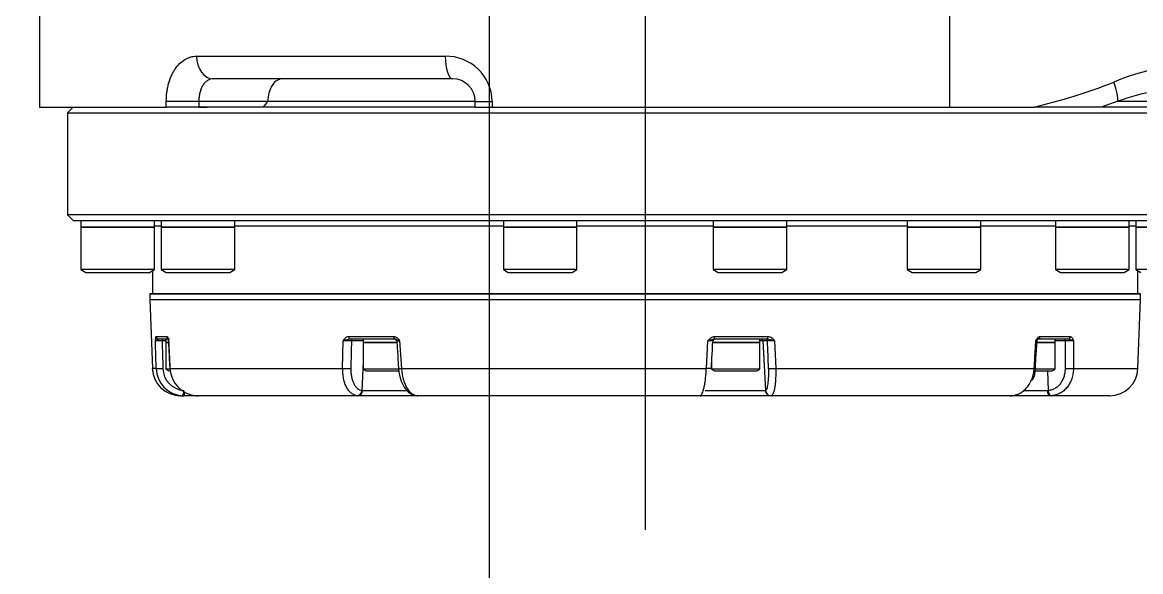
# Model space of a CAD drawing. Header units: millimetres. Extents: x 10462777 to 22643323, y 453826 to 1389191.
# Drawn here: x 11308216.1 to 11308416.8, y 583262.6 to 583361.3 of the extents above; entities that cross this region are included whole.
import ezdxf

# ---------------------------------------------------------------- set-up
doc = ezdxf.new("R2010")
doc.units = ezdxf.units.MM
doc.header["$LTSCALE"] = 200
doc.header["$MEASUREMENT"] = 0
doc.linetypes.add('CENTER2', pattern=[1.125, 0.75, -0.125, 0.125, -0.125])
doc.linetypes.add('PHANTOM', pattern=[2.5, 1.25, -0.25, 0.25, -0.25, 0.25, -0.25])
doc.layers.get('0').update_dxf_attribs({"linetype": 'CONTINUOUS'})
for name, color, linetype in [('$DDT_AUDIT_GENERATED_(276)', 7, 'CONTINUOUS'), ('2', 2, 'CONTINUOUS'), ('A290-7324-X542', 7, 'CONTINUOUS'), ('A290-7329-X511', 7, 'CONTINUOUS'), ('A290-7329-X512', 7, 'CONTINUOUS'), ('DV1_DEFAULT', 7, 'CONTINUOUS'), ('LIBRL_A6-BA-5X16', 7, 'CONTINUOUS'), ('LIBRL_A6-BA-8X35', 7, 'CONTINUOUS'), ('LIBRL_A97L-0001-', 7, 'CONTINUOUS')]:
    doc.layers.add(name, color=color, linetype=linetype)
doc.layers.add('LAYOUT', color=8, linetype='CONTINUOUS', lineweight=25)

# ---------------------------------------------------------------- blocks, each defined once
blk = doc.blocks.new('r710ic')
at = {"layer": 'LAYOUT', "color": 3}
blk.add_circle((272041.37, 104232.63), 2050.12, dxfattribs=at)
blk = doc.blocks.new('A$C7DA30AB0')
at = {"layer": '$DDT_AUDIT_GENERATED_(276)', "color": 7, "linetype": 'Continuous', "ltscale": 25.4}
for p, q in [((4612.98, 2938.61, 0), (4575.75, 2938.61, 0)), ((4540.84, 2937.59, 0), (4539.83, 2936.58, 0)), ((4539.83, 2936.58, 0), (4747.09, 2936.58, 0)), ((4539.83, 2936.58, 0), (4539.83, 2918.29, 0)), ((4612.99, 2937.59, 0), (4563.36, 2937.59, 0)), ((4539.83, 2918.29, 0), (4540.84, 2917.27, 0)), ((4747.09, 2918.29, 0), (4539.83, 2918.29, 0)), ((4540.84, 2917.27, 0), (4542.19, 2917.27, 0)), ((4543.36, 2917.27, 0), (4743.56, 2917.27, 0)), ((4555.4, 2916.26, 0), (4556.6, 2916.26, 0)), ((4569.81, 2916.26, 0), (4618.03, 2916.26, 0)), ((4631.23, 2916.26, 0), (4655.69, 2916.26, 0)), ((4668.89, 2916.26, 0), (4690.48, 2916.26, 0)), ((4703.69, 2916.26, 0), (4717.11, 2916.26, 0)), ((4730.32, 2916.26, 0), (4731.52, 2916.26, 0)), ((4555.07, 2908.24, 0), (4555.07, 2904.07, 0)), ((4731.85, 2904.07, 0), (4731.85, 2908.24, 0))]:
    blk.add_line(p, q, dxfattribs=at)
at = {"layer": 'A290-7324-X542', "color": 7, "linetype": 'Continuous', "ltscale": 25.4}
for p, q in [((4554.56, 2904.07, 0), (4732.36, 2904.07, 0)), ((4554.56, 2904.07, 0), (4554.56, 2903.05, 0)), ((4732.36, 2903.05, 0), (4732.36, 2904.07, 0)), ((4554.56, 2903.05, 0), (4732.36, 2903.05, 0))]:
    blk.add_line(p, q, dxfattribs=at)
at = {"layer": 'A290-7329-X511', "color": 7, "linetype": 'Continuous', "ltscale": 25.4}
for p, q in [((4534.75, 2958.27, 0), (4534.75, 2937.59, 0)), ((4698.06, 2957.1, 0), (4698.06, 2937.59, 0)), ((4562.96, 2946.74, 0), (4607.58, 2946.74, 0)), ((4608.92, 2942.67, 0), (4565.97, 2942.67, 0)), ((4563.36, 2938.61, 0), (4557.53, 2938.61, 0)), ((4557.53, 2937.59, 0), (4557.53, 2938.61, 0)), ((4575.75, 2938.61, 0), (4563.36, 2938.61, 0)), ((4563.36, 2938.61, 0), (4563.36, 2937.59, 0)), ((4574.97, 2937.59, 0), (4575.75, 2938.61, 0)), ((4612.98, 2938.61, 0), (4616.02, 2938.61, 0)), ((4612.98, 2937.59, 0), (4612.98, 2938.61, 0)), ((4616.02, 2938.61, 0), (4616.02, 2937.59, 0)), ((4728.3, 2938.65, 0), (4725.31, 2937.59, 0)), ((4728.3, 2938.65, 0), (4754.59, 2938.65, 0)), ((4534.75, 2937.59, 0), (4557.53, 2937.59, 0)), ((4563.36, 2937.59, 0), (4557.53, 2937.59, 0)), ((4563.36, 2937.59, 0), (4564.85, 2937.59, 0)), ((4612.98, 2937.59, 0), (4616.02, 2937.59, 0)), ((4616.02, 2937.59, 0), (4698.06, 2937.59, 0)), ((4698.06, 2937.59, 0), (4713.25, 2937.59, 0)), ((4725.31, 2937.59, 0), (4713.25, 2937.59, 0)), ((4758.49, 2937.59, 0), (4725.31, 2937.59, 0))]:
    blk.add_line(p, q, dxfattribs=at)
for centre, radius, start, end in [((4607.73, 2938.45, 0), 8.29, 1.1362, 91.0462), ((4742.02, 2908.89, 0), 36.2, 78.7449, 113.5469), ((4578.49, 2940.49, 0), 2.19, 91.3954, 148.2542), ((4578.53, 2940.41, 0), 2.27, 92.5358, 147.1138), ((4608.92, 2938.61, 0), 4.06, 0, 90), ((4688.88, 3040.57, 0), 105.82, 283.3147, 291.438), ((4580.96, 2938.74, 0), 5.21, 146.209, 181.4373), ((4741.69, 2901.99, 0), 39.03, 89.9257, 110.0778)]:
    blk.add_arc(centre, radius, start, end, dxfattribs=at)
for centre, major_axis, ratio, start_param, end_param in [((4565.97, 2946.74, 0), (0, -4.06), 0.740504, 4.712389, 6.283185), ((4608.92, 2946.74, 0), (0, -4.06), 0.330097, 4.712389, 6.283185), ((4726.7, 2942.07, 0), (1.42, -3.81), 0.199144, 0.388554, 1.496906)]:
    blk.add_ellipse(centre, major_axis=major_axis, ratio=ratio, start_param=start_param, end_param=end_param, dxfattribs=at)
for points, knots in [([(4557.53, 2938.61, 0), (4557.53, 2939.16, 0), (4557.57, 2939.7, 0), (4557.67, 2940.49, 0), (4557.71, 2940.75, 0), (4557.81, 2941.27, 0), (4557.87, 2941.52, 0), (4558.08, 2942.27, 0), (4558.24, 2942.74, 0), (4558.53, 2943.4, 0), (4558.64, 2943.62, 0), (4558.86, 2944.03, 0), (4558.98, 2944.23, 0), (4559.35, 2944.78, 0), (4559.62, 2945.11, 0), (4560.21, 2945.7, 0), (4560.53, 2945.94, 0), (4561.02, 2946.24, 0), (4561.18, 2946.32, 0), (4561.53, 2946.47, 0), (4561.7, 2946.54, 0), (4562.23, 2946.69, 0), (4562.59, 2946.74, 0), (4562.96, 2946.74, 0)], [0, 0, 0, 0, 0.125, 0.125, 0.1875, 0.1875, 0.25, 0.25, 0.375, 0.375, 0.4375, 0.4375, 0.5, 0.5, 0.625, 0.625, 0.75, 0.75, 0.8125, 0.8125, 0.875, 0.875, 1, 1, 1, 1]), ([(4565.97, 2942.67, 0), (4565.78, 2942.67, 0), (4565.6, 2942.65, 0), (4565.25, 2942.55, 0), (4565.07, 2942.47, 0), (4564.75, 2942.26, 0), (4564.6, 2942.14, 0), (4564.32, 2941.84, 0), (4564.19, 2941.67, 0), (4563.96, 2941.3, 0), (4563.85, 2941.09, 0), (4563.67, 2940.65, 0), (4563.6, 2940.41, 0), (4563.48, 2939.93, 0), (4563.43, 2939.67, 0), (4563.37, 2939.14, 0), (4563.36, 2938.88, 0), (4563.36, 2938.61, 0)], [0, 0, 0, 0, 0.125, 0.125, 0.25, 0.25, 0.375, 0.375, 0.5, 0.5, 0.625, 0.625, 0.75, 0.75, 0.875, 0.875, 1, 1, 1, 1])]:
    blk.add_open_spline(points, degree=3, knots=knots, dxfattribs=at)
at = {"layer": 'A290-7329-X512', "color": 7, "linetype": 'Continuous', "ltscale": 25.4}
for p, q in [((4732.36, 2904.07, 0), (4554.56, 2904.07, 0)), ((4554.6, 2903.05, 0), (4555.03, 2890.68, 0)), ((4731.89, 2890.68, 0), (4732.33, 2903.05, 0)), ((4555.71, 2896.43, 0), (4557.61, 2896.43, 0)), ((4558.1, 2895.94, 0), (4556.21, 2895.94, 0)), ((4590.25, 2896.43, 0), (4598.34, 2896.43, 0)), ((4598.6, 2895.94, 0), (4590.55, 2895.94, 0)), ((4665.37, 2895.94, 0), (4655.88, 2895.94, 0)), ((4655.95, 2896.43, 0), (4665.5, 2896.43, 0)), ((4719.31, 2895.94, 0), (4713.94, 2895.94, 0)), ((4714.34, 2896.43, 0), (4719.75, 2896.43, 0)), ((4557.43, 2895.65, 0), (4556.78, 2895.65, 0)), ((4589.18, 2890.68, 0), (4589.3, 2895.64, 0)), ((4592.86, 2895.65, 0), (4590.76, 2895.65, 0)), ((4599.4, 2895.64, 0), (4599.73, 2890.68, 0)), ((4654.45, 2890.68, 0), (4654.74, 2895.64, 0)), ((4664.61, 2895.65, 0), (4664.03, 2895.65, 0)), ((4664.61, 2895.65, 0), (4665.07, 2886.75, 0)), ((4665.41, 2895.65, 0), (4664.61, 2895.65, 0)), ((4666.67, 2895.64, 0), (4666.89, 2890.68, 0)), ((4718.89, 2895.65, 0), (4717.05, 2895.65, 0)), ((4592.86, 2891.84, 0), (4592.64, 2886.75, 0)), ((4555.71, 2890.68, 0), (4555.03, 2890.68, 0)), ((4558.19, 2890.68, 0), (4589.18, 2890.68, 0)), ((4599.73, 2890.68, 0), (4654.45, 2890.68, 0)), ((4666.89, 2890.68, 0), (4713.28, 2890.68, 0)), ((4715.66, 2890.25, 0), (4715.77, 2886.75, 0)), ((4720.32, 2890.68, 0), (4731.89, 2890.68, 0)), ((4592.64, 2886.75, 0), (4592.73, 2886.74, 0)), ((4592.73, 2886.74, 0), (4600.82, 2886.74, 0)), ((4654.25, 2886.74, 0), (4665.03, 2886.74, 0)), ((4665.03, 2886.74, 0), (4665.07, 2886.75, 0)), ((4711.32, 2886.74, 0), (4715.62, 2886.74, 0)), ((4715.62, 2886.74, 0), (4715.77, 2886.75, 0)), ((4560.1, 2885.78, 0), (4560.69, 2885.78, 0)), ((4560.69, 2885.78, 0), (4560.43, 2885.79, 0)), ((4563.22, 2885.78, 0), (4560.69, 2885.78, 0)), ((4562.96, 2885.79, 0), (4563.22, 2885.78, 0)), ((4591.91, 2885.78, 0), (4563.22, 2885.78, 0)), ((4591.91, 2885.78, 0), (4591.76, 2885.79, 0)), ((4602.67, 2885.78, 0), (4591.91, 2885.78, 0)), ((4602.53, 2885.79, 0), (4602.67, 2885.78, 0)), ((4653.33, 2885.78, 0), (4602.67, 2885.78, 0)), ((4653.33, 2885.78, 0), (4653.37, 2885.79, 0)), ((4666.02, 2885.78, 0), (4653.33, 2885.78, 0)), ((4666.08, 2885.79, 0), (4666.02, 2885.78, 0)), ((4708.96, 2885.78, 0), (4666.02, 2885.78, 0)), ((4716.15, 2885.78, 0), (4708.95, 2885.78, 0)), ((4708.96, 2885.78, 0), (4709.18, 2885.79, 0)), ((4716.37, 2885.79, 0), (4716.15, 2885.78, 0)), ((4726.82, 2885.78, 0), (4716.15, 2885.78, 0))]:
    blk.add_line(p, q, dxfattribs=at)
for centre, radius, start, end in [((4591.54, 2888.87, 0), 7.14, 97.9843, 108.3575), ((4598.59, 2895.63, 0), 0.305, 3.2522, 89.9953), ((4655.93, 2895.63, 0), 0.305, 90.0002, 177.033), ((4718.72, 2891.93, 0), 4.05, 66.4373, 81.568), ((4556.28, 2872.53, 0), 23.13, 88.7608, 91.7448), ((4590.19, 2851.89, 0), 43.76, 89.2489, 91.1669), ((4599.57, 2919.5, 0), 23.85, 268.3621, 269.5908), ((4655.3, 2882.18, 0), 13.47, 88.5853, 92.3572), ((4665.9, 2862.23, 0), 33.42, 88.677, 90.8405), ((4719.47, 2856.33, 0), 39.32, 88.7367, 90.8417), ((4560.1, 2890.86, 0), 5.08, 182, 270), ((4560.72, 2890.79, 0), 5.01, 181.2278, 266.692), ((4560.92, 2890.74, 0), 4, 181.0941, 266.6482), ((4563.29, 2890.88, 0), 5.1, 182.1968, 266.3652), ((4709.95, 2890.39, 0), 3.52, 329.3141, 4.3197), ((4726.82, 2890.86, 0), 5.08, 270, 358)]:
    blk.add_arc(centre, radius, start, end, dxfattribs=at)
for centre, major_axis, ratio, start_param, end_param in [((4556.21, 2896.45, 0), (0, 0.508), 0.990015, 1.605703, 3.141593), ((4556.84, 2895.63, 0), (0, 0.305), 0.19509, 0, 1.518436), ((4558.1, 2896.45, 0), (0, 0.508), 0.968598, 1.605703, 2.398593), ((4590.55, 2896.45, 0), (0, -0.508), 0.600374, 4.747296, 6.283185), ((4591.01, 2895.63, 0), (0, 0.305), 0.83147, 0, 1.518436), ((4598.6, 2896.45, 0), (0, -0.508), 0.509092, 4.747296, 6.283185), ((4655.88, 2896.45, 0), (0, 0.508), 0.140959, 3.141593, 4.677482), ((4664.31, 2895.63, 0), (0, -0.305), 0.980785, 1.623156, 3.141593), ((4665.11, 2895.63, 0), (0, -0.305), 0.980785, 1.623156, 3.141593), ((4665.37, 2896.45, 0), (0, 0.508), 0.248633, 3.141593, 4.677482), ((4713.94, 2896.45, 0), (0, 0.508), 0.79972, 3.141593, 4.677482), ((4718.72, 2895.63, 0), (0, 0.305), 0.55557, 4.764749, 6.283185), ((4719.31, 2896.45, 0), (0, 0.508), 0.860712, 3.141593, 4.677482), ((4665.09, 5105.2, 0), (-32.2, -3143.78), 0.038323, 5.492151, 5.494383), ((4735.52, 5104.04, 0), (-136.99, -3142.55), 0.02167, 5.492572, 5.494805), ((4534.78, 5105.2, 0), (161.6, -3143.78), 0.007604, 0.788804, 0.791036), ((4581.89, 5105.2, 0), (91.64, -3143.78), 0.032465, 0.788248, 0.79048), ((4556.72, 2890.72, 0), (1.02, 0.03), 0.058841, 3.266303, 4.906906), ((4589.81, 2890.72, 0), (1.02, -0.02), 0.06123, 4.053195, 5.693798), ((4666.62, 2890.72, 0), (-1.02, -0.04), 0.048156, 0.196308, 1.836911), ((4719.44, 2890.72, 0), (-1.02, 0), 0.064982, 0.982863, 2.623467), ((4560.49, 2886.8, 0), (-0.05, -1.01), 0.197453, 0.006174, 1.528635), ((4560.69, 2886.79, 0), (0, 1.02), 0.163493, 3.141593, 4.324588), ((4591.79, 2886.8, 0), (0.09, 1.01), 0.831871, 3.213979, 4.73644), ((4591.91, 2886.79, 0), (0, 1.02), 0.813199, 3.141593, 4.660029), ((4666.02, 2886.79, 0), (0, 1.02), 0.974014, 1.623156, 3.141593), ((4666.06, 2886.8, 0), (-0.26, 0.982), 0.980031, 1.369283, 2.891745), ((4716.15, 2886.79, 0), (0, 1.02), 0.528582, 1.623156, 3.141593), ((4716.33, 2886.8, 0), (0.06, -1.01), 0.557066, 4.730619, 6.25308)]:
    blk.add_ellipse(centre, major_axis=major_axis, ratio=ratio, start_param=start_param, end_param=end_param, dxfattribs=at)
for points, knots in [([(4555.58, 2895.64, 0), (4555.59, 2895.84, 0), (4555.6, 2896.04, 0), (4555.65, 2896.33, 0), (4555.68, 2896.43, 0), (4555.71, 2896.43, 0)], [0, 0, 0, 0, 0.5, 0.5, 1, 1, 1, 1]), ([(4556.21, 2895.94, 0), (4556.15, 2895.94, 0), (4556.08, 2895.91, 0), (4555.94, 2895.86, 0), (4555.87, 2895.83, 0), (4555.75, 2895.78, 0), (4555.7, 2895.75, 0), (4555.62, 2895.7, 0), (4555.59, 2895.67, 0), (4555.58, 2895.64, 0)], [0, 0, 0, 0, 0.25, 0.25, 0.5, 0.5, 0.75, 0.75, 1, 1, 1, 1]), ([(4557.61, 2896.43, 0), (4557.67, 2896.43, 0), (4557.74, 2896.33, 0), (4557.85, 2896.04, 0), (4557.9, 2895.84, 0), (4557.95, 2895.64, 0)], [0, 0, 0, 0, 0.5, 0.5, 1, 1, 1, 1]), ([(4557.78, 2896.09, 0), (4557.78, 2896.09, 0), (4557.78, 2896.08, 0), (4557.8, 2896.04, 0), (4557.85, 2895.92, 0), (4557.89, 2895.77, 0), (4557.91, 2895.67, 0), (4557.92, 2895.65, 0)], [0.3713936, 0.3713936, 0.3713936, 0.3713936, 0.4198788, 0.5049733, 0.6398056, 0.8612559, 0.9106432, 0.9106432, 0.9106432, 0.9106432]), ([(4589.3, 2895.64, 0), (4589.41, 2895.84, 0), (4589.54, 2896.04, 0), (4589.86, 2896.33, 0), (4590.04, 2896.43, 0), (4590.25, 2896.43, 0)], [0, 0, 0, 0, 0.5, 0.5, 1, 1, 1, 1]), ([(4598.34, 2896.43, 0), (4598.56, 2896.43, 0), (4598.77, 2896.33, 0), (4599.12, 2896.04, 0), (4599.27, 2895.84, 0), (4599.4, 2895.64, 0)], [0, 0, 0, 0, 0.5, 0.5, 1, 1, 1, 1]), ([(4599.4, 2895.64, 0), (4599.31, 2895.67, 0), (4599.22, 2895.7, 0), (4599.06, 2895.75, 0), (4598.99, 2895.78, 0), (4598.87, 2895.83, 0), (4598.82, 2895.86, 0), (4598.74, 2895.9, 0), (4598.71, 2895.91, 0), (4598.68, 2895.92, 0)], [0, 0, 0, 0, 0.25, 0.25, 0.5, 0.5, 0.75, 0.75, 0.8775071, 0.8775071, 0.8775071, 0.8775071]), ([(4654.74, 2895.64, 0), (4654.9, 2895.84, 0), (4655.06, 2896.04, 0), (4655.46, 2896.33, 0), (4655.7, 2896.43, 0), (4655.95, 2896.43, 0)], [0, 0, 0, 0, 0.5, 0.5, 1, 1, 1, 1]), ([(4655.88, 2895.94, 0), (4655.79, 2895.94, 0), (4655.7, 2895.91, 0), (4655.53, 2895.86, 0), (4655.44, 2895.83, 0), (4655.26, 2895.78, 0), (4655.17, 2895.75, 0), (4654.96, 2895.7, 0), (4654.85, 2895.67, 0), (4654.74, 2895.64, 0)], [0, 0, 0, 0, 0.25, 0.25, 0.5, 0.5, 0.75, 0.75, 1, 1, 1, 1]), ([(4666.67, 2895.64, 0), (4666.56, 2895.67, 0), (4666.45, 2895.7, 0), (4666.23, 2895.75, 0), (4666.12, 2895.78, 0), (4665.91, 2895.83, 0), (4665.8, 2895.86, 0), (4665.59, 2895.91, 0), (4665.48, 2895.94, 0), (4665.37, 2895.94, 0)], [0, 0, 0, 0, 0.25, 0.25, 0.5, 0.5, 0.75, 0.75, 1, 1, 1, 1]), ([(4665.5, 2896.43, 0), (4665.74, 2896.43, 0), (4665.98, 2896.33, 0), (4666.36, 2896.04, 0), (4666.52, 2895.84, 0), (4666.67, 2895.64, 0)], [0, 0, 0, 0, 0.5, 0.5, 1, 1, 1, 1]), ([(4713.58, 2895.64, 0), (4713.68, 2895.84, 0), (4713.79, 2896.04, 0), (4714.04, 2896.33, 0), (4714.19, 2896.43, 0), (4714.34, 2896.43, 0)], [0, 0, 0, 0, 0.5, 0.5, 1, 1, 1, 1]), ([(4713.94, 2895.94, 0), (4713.91, 2895.94, 0), (4713.9, 2895.91, 0), (4713.88, 2895.87, 0), (4713.87, 2895.84, 0), (4713.86, 2895.82, 0)], [0, 0, 0, 0, 0.25, 0.25, 0.4567631, 0.4567631, 0.4567631, 0.4567631]), ([(4719.75, 2896.43, 0), (4719.88, 2896.43, 0), (4720, 2896.33, 0), (4720.19, 2896.04, 0), (4720.27, 2895.84, 0), (4720.34, 2895.64, 0)], [0, 0, 0, 0, 0.5, 0.5, 1, 1, 1, 1]), ([(4555.71, 2890.68, 0), (4555.69, 2891.36, 0), (4555.68, 2892.03, 0), (4555.66, 2892.71, 0), (4555.63, 2893.69, 0), (4555.6, 2894.67, 0), (4555.58, 2895.64, 0)], [0, 0, 0, 0, 0.408539, 0.408539, 0.408539, 1, 1, 1, 1]), ([(4557.95, 2895.64, 0), (4557.98, 2895.07, 0), (4558, 2894.49, 0), (4558.03, 2893.91, 0), (4558.08, 2892.83, 0), (4558.14, 2891.76, 0), (4558.19, 2890.68, 0)], [0, 0, 0, 0, 0.34927, 0.34927, 0.34927, 1, 1, 1, 1]), ([(4713.28, 2890.68, 0), (4713.32, 2891.36, 0), (4713.36, 2892.03, 0), (4713.4, 2892.71, 0), (4713.46, 2893.69, 0), (4713.52, 2894.67, 0), (4713.58, 2895.64, 0)], [0, 0, 0, 0, 0.408539, 0.408539, 0.408539, 1, 1, 1, 1]), ([(4713.86, 2895.82, 0), (4713.85, 2895.82, 0), (4713.85, 2895.81, 0), (4713.83, 2895.78, 0), (4713.8, 2895.75, 0), (4713.71, 2895.7, 0), (4713.65, 2895.67, 0), (4713.58, 2895.64, 0)], [0.4567631, 0.4567631, 0.4567631, 0.4567631, 0.5, 0.5, 0.75, 0.75, 1, 1, 1, 1]), ([(4713.8, 2895.65, 0), (4713.8, 2895.65, 0), (4713.79, 2895.65, 0), (4713.73, 2895.65, 0), (4713.67, 2895.65, 0), (4713.58, 2895.64, 0)], [0.5969645, 0.5969645, 0.5969645, 0.5969645, 0.75, 0.75, 1, 1, 1, 1]), ([(4720.34, 2895.64, 0), (4720.34, 2895.07, 0), (4720.33, 2894.49, 0), (4720.33, 2893.91, 0), (4720.33, 2892.83, 0), (4720.33, 2891.76, 0), (4720.32, 2890.68, 0)], [0, 0, 0, 0, 0.34927, 0.34927, 0.34927, 1, 1, 1, 1]), ([(4591.76, 2885.79, 0), (4591.58, 2885.8, 0), (4591.4, 2885.85, 0), (4591.06, 2885.99, 0), (4590.9, 2886.1, 0), (4590.58, 2886.35, 0), (4590.43, 2886.51, 0), (4590.15, 2886.87, 0), (4590.02, 2887.07, 0), (4589.78, 2887.52, 0), (4589.68, 2887.76, 0), (4589.49, 2888.28, 0), (4589.42, 2888.56, 0), (4589.29, 2889.14, 0), (4589.25, 2889.43, 0), (4589.19, 2890.05, 0), (4589.18, 2890.36, 0), (4589.18, 2890.68, 0)], [0, 0, 0, 0, 0.125, 0.125, 0.25, 0.25, 0.375, 0.375, 0.5, 0.5, 0.625, 0.625, 0.75, 0.75, 0.875, 0.875, 1, 1, 1, 1]), ([(4590.65, 2890.66, 0), (4590.64, 2890.41, 0), (4590.65, 2890.16, 0), (4590.69, 2889.67, 0), (4590.73, 2889.43, 0), (4590.82, 2888.97, 0), (4590.88, 2888.75, 0), (4591.01, 2888.33, 0), (4591.1, 2888.13, 0), (4591.28, 2887.78, 0), (4591.38, 2887.61, 0), (4591.59, 2887.33, 0), (4591.71, 2887.2, 0), (4591.96, 2887, 0), (4592.09, 2886.92, 0), (4592.36, 2886.8, 0), (4592.49, 2886.76, 0), (4592.64, 2886.75, 0)], [0, 0, 0, 0, 0.125, 0.125, 0.25, 0.25, 0.375, 0.375, 0.5, 0.5, 0.625, 0.625, 0.75, 0.75, 0.875, 0.875, 1, 1, 1, 1]), ([(4599.22, 2890.65, 0), (4599.22, 2890.62, 0), (4599.23, 2890.03, 0), (4599.51, 2888.76, 0), (4600.17, 2887.28, 0), (4601.09, 2886.27, 0), (4602, 2885.77, 0), (4602.48, 2885.82, 0), (4602.62, 2885.84, 0)], [0, 0, 0, 0, 0.013314, 0.253912, 0.500796, 0.728923, 0.934731, 1, 1, 1, 1]), ([(4599.73, 2890.68, 0), (4599.75, 2890.36, 0), (4599.78, 2890.05, 0), (4599.88, 2889.44, 0), (4599.94, 2889.14, 0), (4600.1, 2888.56, 0), (4600.19, 2888.29, 0), (4600.4, 2887.77, 0), (4600.52, 2887.52, 0), (4600.78, 2887.07, 0), (4600.91, 2886.87, 0), (4601.21, 2886.51, 0), (4601.36, 2886.35, 0), (4601.68, 2886.1, 0), (4601.85, 2886, 0), (4602.19, 2885.85, 0), (4602.36, 2885.8, 0), (4602.53, 2885.79, 0)], [0, 0, 0, 0, 0.125, 0.125, 0.25, 0.25, 0.375, 0.375, 0.5, 0.5, 0.625, 0.625, 0.75, 0.75, 0.875, 0.875, 1, 1, 1, 1]), ([(4653.37, 2885.79, 0), (4653.43, 2885.8, 0), (4653.49, 2885.85, 0), (4653.6, 2885.99, 0), (4653.66, 2886.1, 0), (4653.77, 2886.35, 0), (4653.83, 2886.51, 0), (4653.94, 2886.87, 0), (4653.99, 2887.07, 0), (4654.09, 2887.52, 0), (4654.14, 2887.76, 0), (4654.22, 2888.28, 0), (4654.26, 2888.56, 0), (4654.33, 2889.14, 0), (4654.36, 2889.43, 0), (4654.41, 2890.05, 0), (4654.43, 2890.36, 0), (4654.45, 2890.68, 0)], [0, 0, 0, 0, 0.125, 0.125, 0.25, 0.25, 0.375, 0.375, 0.5, 0.5, 0.625, 0.625, 0.75, 0.75, 0.875, 0.875, 1, 1, 1, 1]), ([(4665.07, 2886.75, 0), (4665.12, 2886.76, 0), (4665.16, 2886.8, 0), (4665.25, 2886.91, 0), (4665.3, 2887, 0), (4665.38, 2887.2, 0), (4665.41, 2887.32, 0), (4665.48, 2887.61, 0), (4665.51, 2887.77, 0), (4665.56, 2888.13, 0), (4665.58, 2888.33, 0), (4665.61, 2888.74, 0), (4665.63, 2888.97, 0), (4665.64, 2889.43, 0), (4665.65, 2889.66, 0), (4665.64, 2890.16, 0), (4665.64, 2890.41, 0), (4665.62, 2890.66, 0)], [0, 0, 0, 0, 0.125, 0.125, 0.25, 0.25, 0.375, 0.375, 0.5, 0.5, 0.625, 0.625, 0.75, 0.75, 0.875, 0.875, 1, 1, 1, 1]), ([(4666.89, 2890.68, 0), (4666.9, 2890.36, 0), (4666.9, 2890.05, 0), (4666.9, 2889.44, 0), (4666.89, 2889.14, 0), (4666.86, 2888.56, 0), (4666.84, 2888.29, 0), (4666.79, 2887.77, 0), (4666.76, 2887.52, 0), (4666.69, 2887.07, 0), (4666.64, 2886.87, 0), (4666.55, 2886.51, 0), (4666.5, 2886.35, 0), (4666.39, 2886.1, 0), (4666.33, 2886, 0), (4666.21, 2885.85, 0), (4666.14, 2885.8, 0), (4666.08, 2885.79, 0)], [0, 0, 0, 0, 0.125, 0.125, 0.25, 0.25, 0.375, 0.375, 0.5, 0.5, 0.625, 0.625, 0.75, 0.75, 0.875, 0.875, 1, 1, 1, 1]), ([(4712.77, 2888.56, 0), (4712.81, 2888.66, 0), (4712.85, 2888.75, 0), (4713, 2889.14, 0), (4713.09, 2889.43, 0), (4713.22, 2890.05, 0), (4713.26, 2890.36, 0), (4713.28, 2890.68, 0)], [0.7080585, 0.7080585, 0.7080585, 0.7080585, 0.75, 0.75, 0.875, 0.875, 1, 1, 1, 1]), ([(4715.77, 2886.75, 0), (4715.98, 2886.76, 0), (4716.18, 2886.8, 0), (4716.58, 2886.91, 0), (4716.78, 2887, 0), (4717.16, 2887.2, 0), (4717.34, 2887.32, 0), (4717.67, 2887.61, 0), (4717.83, 2887.77, 0), (4718.12, 2888.13, 0), (4718.24, 2888.33, 0), (4718.47, 2888.74, 0), (4718.56, 2888.97, 0), (4718.72, 2889.43, 0), (4718.78, 2889.66, 0), (4718.86, 2890.16, 0), (4718.88, 2890.41, 0), (4718.88, 2890.66, 0)], [0, 0, 0, 0, 0.125, 0.125, 0.25, 0.25, 0.375, 0.375, 0.5, 0.5, 0.625, 0.625, 0.75, 0.75, 0.875, 0.875, 1, 1, 1, 1]), ([(4720.32, 2890.68, 0), (4720.32, 2890.36, 0), (4720.29, 2890.05, 0), (4720.19, 2889.44, 0), (4720.12, 2889.14, 0), (4719.92, 2888.56, 0), (4719.8, 2888.29, 0), (4719.52, 2887.77, 0), (4719.35, 2887.52, 0), (4718.99, 2887.07, 0), (4718.79, 2886.87, 0), (4718.37, 2886.51, 0), (4718.14, 2886.35, 0), (4717.66, 2886.1, 0), (4717.42, 2886, 0), (4716.91, 2885.85, 0), (4716.64, 2885.8, 0), (4716.37, 2885.79, 0)], [0, 0, 0, 0, 0.125, 0.125, 0.25, 0.25, 0.375, 0.375, 0.5, 0.5, 0.625, 0.625, 0.75, 0.75, 0.875, 0.875, 1, 1, 1, 1]), ([(4709.18, 2885.79, 0), (4709.44, 2885.8, 0), (4709.69, 2885.85, 0), (4710.2, 2885.99, 0), (4710.45, 2886.1, 0), (4710.93, 2886.35, 0), (4711.16, 2886.51, 0), (4711.59, 2886.87, 0), (4711.8, 2887.07, 0), (4712.17, 2887.52, 0), (4712.34, 2887.76, 0), (4712.59, 2888.19, 0), (4712.69, 2888.37, 0), (4712.77, 2888.56, 0)], [0, 0, 0, 0, 0.125, 0.125, 0.25, 0.25, 0.375, 0.375, 0.5, 0.5, 0.625, 0.625, 0.7080585, 0.7080585, 0.7080585, 0.7080585])]:
    blk.add_open_spline(points, degree=3, knots=knots, dxfattribs=at)
for points in [[(4598.68, 2895.92, 0), (4598.66, 2895.93, 0), (4598.63, 2895.94, 0), (4598.6, 2895.94, 0)], [(4557.91, 2895.7, 0), (4557.95, 2894.86, 0), (4558.03, 2893.18, 0), (4558.15, 2890.67, 0)], [(4557.95, 2895.64, 0), (4557.93, 2895.66, 0), (4557.92, 2895.67, 0), (4557.91, 2895.68, 0)], [(4598.89, 2895.68, 0), (4598.95, 2894.84, 0), (4599.05, 2893.17, 0), (4599.22, 2890.65, 0)], [(4655.34, 2890.66, 0), (4655.39, 2891.49, 0), (4655.48, 2893.16, 0), (4655.63, 2895.66, 0)], [(4713.49, 2890.65, 0), (4713.54, 2891.49, 0), (4713.64, 2893.17, 0), (4713.8, 2895.69, 0)], [(4653.33, 2885.79, 0), (4653.48, 2885.79, 0), (4653.57, 2885.8, 0), (4653.61, 2885.82, 0)]]:
    blk.add_open_spline(points, degree=3, dxfattribs=at)
for points, weights in [([(4558.15, 2890.67, 0), (4558.15, 2890.67, 0), (4558.19, 2890.68, 0)], [0.908432895042, 0.944546244209, 1]), ([(4599.22, 2890.65, 0), (4599.22, 2890.65, 0), (4599.73, 2890.68, 0)], [0.851977030377, 0.79922352178, 1]), ([(4655.34, 2890.66, 0), (4655.33, 2890.63, 0), (4654.45, 2890.68, 0)], [0.928540909331, 0.723021763327, 1]), ([(4713.49, 2890.65, 0), (4713.5, 2890.66, 0), (4713.28, 2890.68, 0)], [0.845170386845, 0.866749932958, 1])]:
    blk.add_rational_spline(points, weights, degree=2, dxfattribs=at)
at = {"layer": 'DV1_DEFAULT', "color": 7, "linetype": 'CENTER2', "ltscale": 25.4}
blk.add_line((4643.46, 3176.51, 0), (4643.46, 2861.71, 0), dxfattribs=at)
at = {"layer": 'LAYOUT', "color": 6, "linetype": 'PHANTOM'}
blk.add_circle((3030.45, 3025.99, 0), 2693.02, dxfattribs=at)
at = {"layer": 'LIBRL_A6-BA-5X16', "color": 7, "linetype": 'Continuous', "ltscale": 25.4}
for p, q in [((4557.43, 2895.33, 0), (4557.43, 2890.55, 0)), ((4557.85, 2895.33, 0), (4557.43, 2895.33, 0)), ((4592.86, 2895.33, 0), (4592.86, 2890.55, 0)), ((4598.95, 2895.33, 0), (4592.86, 2895.33, 0)), ((4664.03, 2895.33, 0), (4655.57, 2895.33, 0)), ((4664.03, 2890.55, 0), (4664.03, 2895.33, 0)), ((4717.05, 2895.33, 0), (4713.78, 2895.33, 0)), ((4717.05, 2890.55, 0), (4717.05, 2895.33, 0)), ((4558.18, 2890.55, 0), (4557.43, 2890.55, 0)), ((4557.43, 2890.55, 0), (4557.96, 2890.25, 0)), ((4557.96, 2890.25, 0), (4558.25, 2890.25, 0)), ((4599.25, 2890.55, 0), (4592.86, 2890.55, 0)), ((4592.86, 2890.55, 0), (4593.38, 2890.25, 0)), ((4593.38, 2890.25, 0), (4599.26, 2890.25, 0)), ((4655.4, 2891.67, 0), (4655.4, 2890.55, 0)), ((4664.03, 2890.55, 0), (4655.4, 2890.55, 0)), ((4655.4, 2890.55, 0), (4655.92, 2890.25, 0)), ((4655.92, 2890.25, 0), (4663.5, 2890.25, 0)), ((4663.5, 2890.25, 0), (4664.03, 2890.55, 0)), ((4713.46, 2890.25, 0), (4716.52, 2890.25, 0)), ((4717.05, 2890.55, 0), (4713.47, 2890.55, 0)), ((4716.52, 2890.25, 0), (4717.05, 2890.55, 0))]:
    blk.add_line(p, q, dxfattribs=at)
at = {"layer": 'LIBRL_A6-BA-8X35', "color": 7, "linetype": 'Continuous', "ltscale": 25.4}
for p, q in [((4542.19, 2916.06, 0), (4542.19, 2908.44, 0)), ((4555.4, 2916.06, 0), (4542.19, 2916.06, 0)), ((4555.4, 2908.44, 0), (4555.4, 2916.06, 0)), ((4556.6, 2916.06, 0), (4556.6, 2908.44, 0)), ((4569.81, 2916.06, 0), (4556.6, 2916.06, 0)), ((4569.81, 2908.44, 0), (4569.81, 2916.06, 0)), ((4618.03, 2916.06, 0), (4618.03, 2908.44, 0)), ((4631.23, 2916.06, 0), (4618.03, 2916.06, 0)), ((4631.23, 2908.44, 0), (4631.23, 2916.06, 0)), ((4655.69, 2916.06, 0), (4655.69, 2908.44, 0)), ((4668.89, 2916.06, 0), (4655.69, 2916.06, 0)), ((4668.89, 2908.44, 0), (4668.89, 2916.06, 0)), ((4690.48, 2916.06, 0), (4690.48, 2908.44, 0)), ((4703.69, 2916.06, 0), (4690.48, 2916.06, 0)), ((4703.69, 2908.44, 0), (4703.69, 2916.06, 0)), ((4717.11, 2916.06, 0), (4717.11, 2908.44, 0)), ((4730.32, 2916.06, 0), (4717.11, 2916.06, 0)), ((4730.32, 2908.44, 0), (4730.32, 2916.06, 0)), ((4731.52, 2916.06, 0), (4731.52, 2908.44, 0)), ((4744.73, 2916.06, 0), (4731.52, 2916.06, 0)), ((4555.4, 2908.44, 0), (4542.19, 2908.44, 0)), ((4542.19, 2908.44, 0), (4543.07, 2907.93, 0)), ((4543.07, 2907.93, 0), (4554.52, 2907.93, 0)), ((4554.52, 2907.93, 0), (4555.4, 2908.44, 0)), ((4569.81, 2908.44, 0), (4556.6, 2908.44, 0)), ((4556.6, 2908.44, 0), (4557.48, 2907.93, 0)), ((4557.48, 2907.93, 0), (4568.93, 2907.93, 0)), ((4568.93, 2907.93, 0), (4569.81, 2908.44, 0)), ((4631.23, 2908.44, 0), (4618.03, 2908.44, 0)), ((4618.03, 2908.44, 0), (4618.91, 2907.93, 0)), ((4618.91, 2907.93, 0), (4630.35, 2907.93, 0)), ((4630.35, 2907.93, 0), (4631.23, 2908.44, 0)), ((4668.89, 2908.44, 0), (4655.69, 2908.44, 0)), ((4655.69, 2908.44, 0), (4656.57, 2907.93, 0)), ((4656.57, 2907.93, 0), (4668.01, 2907.93, 0)), ((4668.01, 2907.93, 0), (4668.89, 2908.44, 0)), ((4703.69, 2908.44, 0), (4690.48, 2908.44, 0)), ((4690.48, 2908.44, 0), (4691.36, 2907.93, 0)), ((4691.36, 2907.93, 0), (4702.81, 2907.93, 0)), ((4702.81, 2907.93, 0), (4703.69, 2908.44, 0)), ((4730.32, 2908.44, 0), (4717.11, 2908.44, 0)), ((4717.11, 2908.44, 0), (4717.99, 2907.93, 0)), ((4717.99, 2907.93, 0), (4729.44, 2907.93, 0)), ((4729.44, 2907.93, 0), (4730.32, 2908.44, 0)), ((4744.73, 2908.44, 0), (4731.52, 2908.44, 0)), ((4731.52, 2908.44, 0), (4732.4, 2907.93, 0))]:
    blk.add_line(p, q, dxfattribs=at)
at = {"layer": 'LIBRL_A97L-0001-', "color": 7, "linetype": 'Continuous', "ltscale": 25.4}
for p, q in [((4542.19, 2917.27, 0), (4543.36, 2917.27, 0)), ((4542.19, 2917.27, 0), (4542.19, 2916.06, 0)), ((4542.19, 2916.06, 0), (4555.4, 2916.06, 0)), ((4555.4, 2916.06, 0), (4555.4, 2917.27, 0)), ((4556.6, 2917.27, 0), (4559.62, 2917.27, 0)), ((4556.6, 2917.27, 0), (4556.6, 2916.06, 0)), ((4556.6, 2916.06, 0), (4569.81, 2916.06, 0)), ((4569.81, 2916.06, 0), (4569.81, 2917.27, 0)), ((4618.03, 2917.27, 0), (4618.03, 2916.06, 0)), ((4618.03, 2916.06, 0), (4631.23, 2916.06, 0)), ((4620.88, 2917.27, 0), (4626.02, 2917.27, 0)), ((4631.23, 2916.06, 0), (4631.23, 2917.27, 0)), ((4655.69, 2917.27, 0), (4655.69, 2916.06, 0)), ((4655.69, 2916.06, 0), (4668.89, 2916.06, 0)), ((4660.91, 2917.27, 0), (4666.04, 2917.27, 0)), ((4668.89, 2916.06, 0), (4668.89, 2917.27, 0)), ((4690.48, 2917.27, 0), (4690.48, 2916.06, 0)), ((4690.48, 2916.06, 0), (4703.69, 2916.06, 0)), ((4698.28, 2917.27, 0), (4702.63, 2917.27, 0)), ((4703.69, 2916.06, 0), (4703.69, 2917.27, 0)), ((4717.11, 2917.27, 0), (4717.11, 2916.06, 0)), ((4717.11, 2916.06, 0), (4730.32, 2916.06, 0)), ((4727.3, 2917.27, 0), (4730.32, 2917.27, 0)), ((4730.32, 2916.06, 0), (4730.32, 2917.27, 0)), ((4731.52, 2917.27, 0), (4731.52, 2916.06, 0)), ((4731.52, 2916.06, 0), (4744.73, 2916.06, 0)), ((4557.43, 2895.94, 0), (4557.43, 2895.33, 0)), ((4592.86, 2895.94, 0), (4592.86, 2895.33, 0)), ((4664.03, 2895.33, 0), (4664.03, 2895.94, 0)), ((4717.05, 2895.33, 0), (4717.05, 2895.94, 0)), ((4557.43, 2895.33, 0), (4557.88, 2895.33, 0)), ((4592.86, 2895.33, 0), (4598.94, 2895.33, 0)), ((4655.53, 2895.33, 0), (4664.03, 2895.33, 0)), ((4713.8, 2895.33, 0), (4717.05, 2895.33, 0))]:
    blk.add_line(p, q, dxfattribs=at)

msp = doc.modelspace()

# ---------------------------------------------------------------- linework, layer by layer
at = {"layer": '2', "color": 252, "linetype": 'Continuous'}
msp.add_line((11308299.86081, 583780.2964, 0), (11308299.86081, 582942.82232, 0), dxfattribs=at)

# ---------------------------------------------------------------- block references
at = {"ltscale": 10}
msp.add_blockref('A$C7DA30AB0', (11303684.4077, 580408.4363, 0), dxfattribs=at)
at = {"layer": 'LAYOUT', "color": 2, "rotation": 270}
msp.add_blockref('r710ic', (11204875.24796, 856316.46559, 0), dxfattribs=at)

doc.saveas('drawing.dxf')
